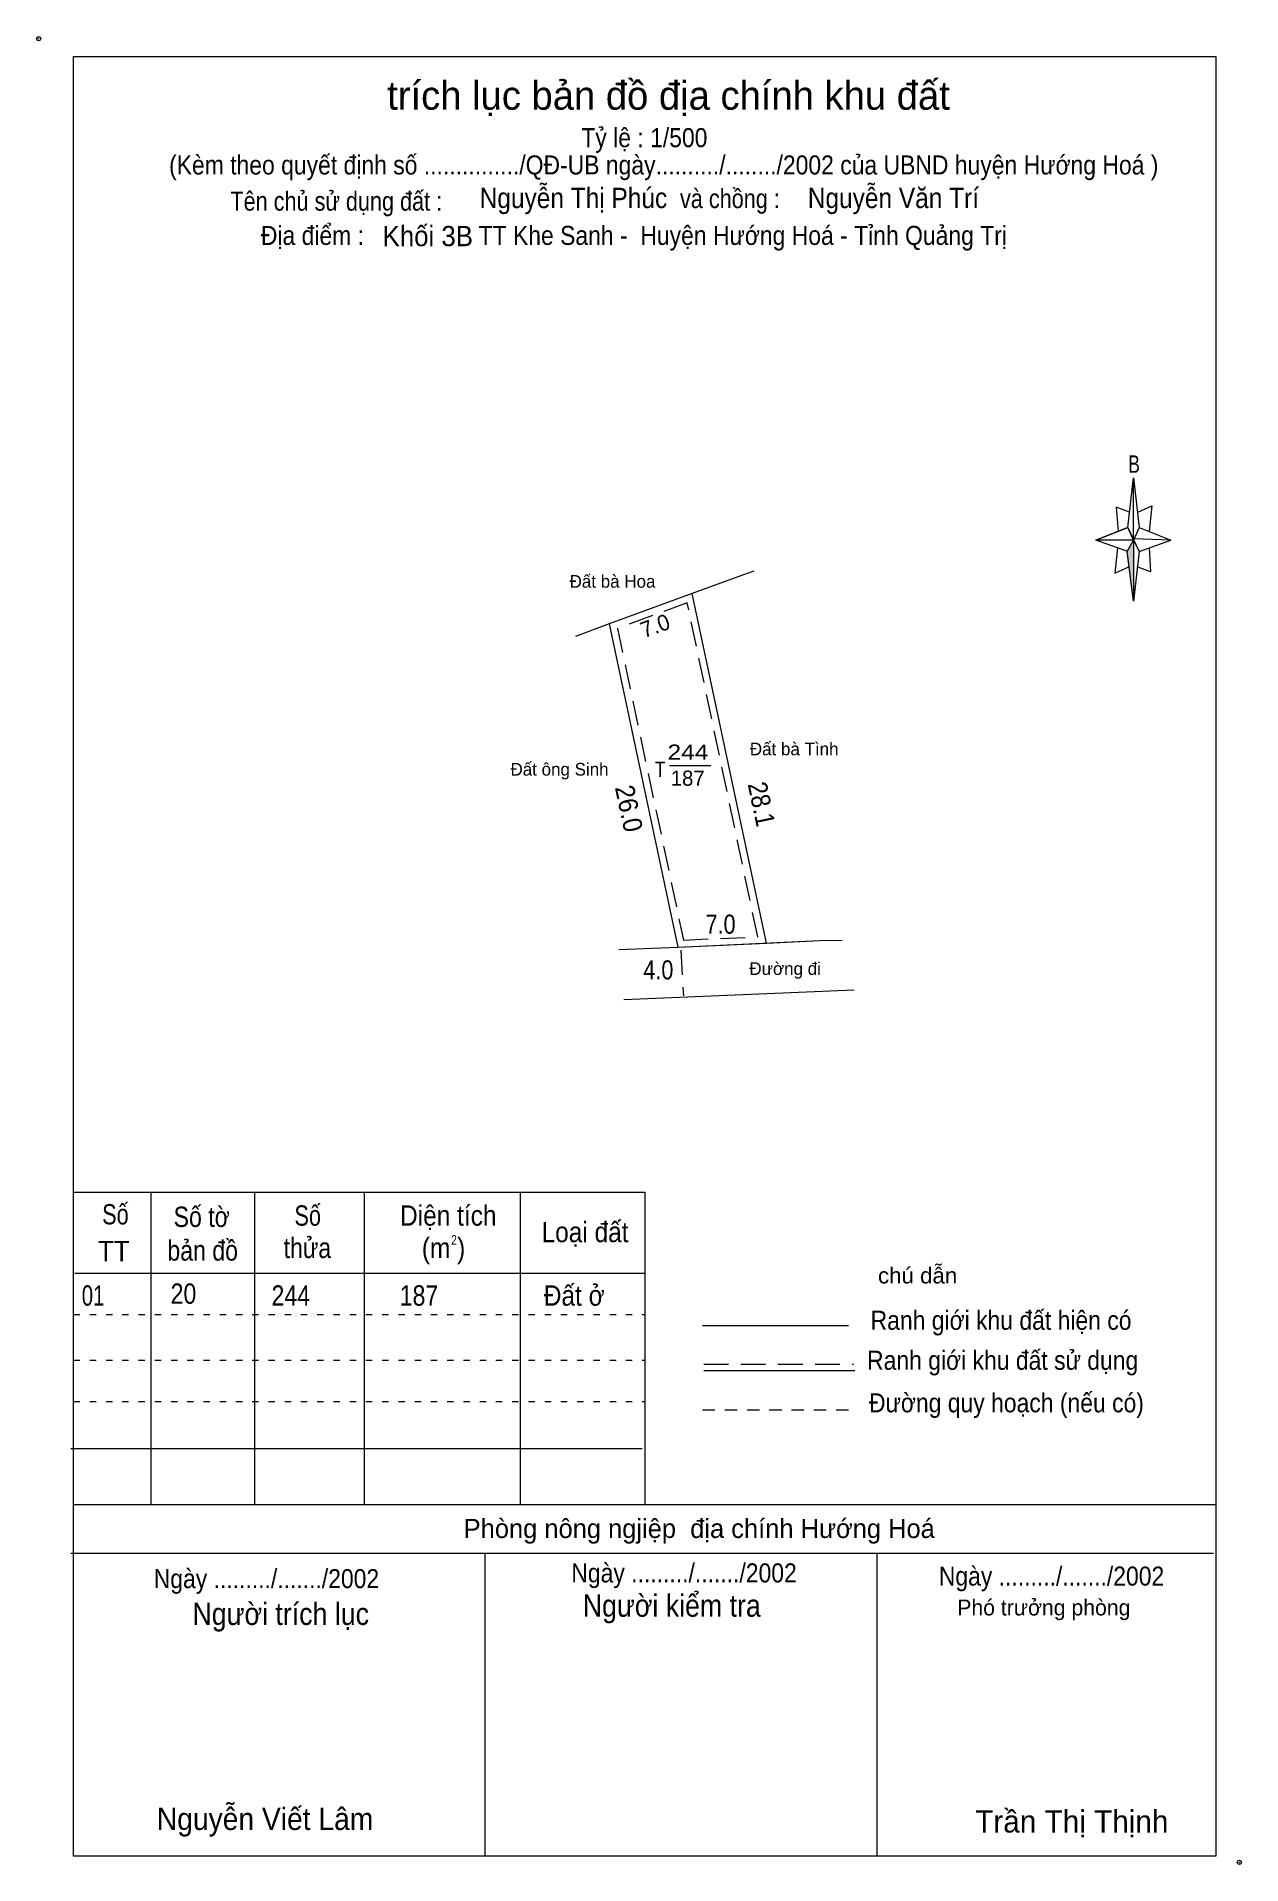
# Model space of a CAD drawing. Header units: centimetres. Extents: x 0.4 to 19.4, y 1 to 29.8.
import ezdxf
from ezdxf.enums import TextEntityAlignment as Align

# ---------------------------------------------------------------- set-up
doc = ezdxf.new("R2010")
doc.units = ezdxf.units.CM
doc.header["$LTSCALE"] = 0.13
doc.header["$PDMODE"] = 32
doc.header["$PDSIZE"] = 0.065
for name, pattern in [('DOTTED', [1.5, 0.3, -1.2]), ('MEDIUM_DASHED', [4.5, 3, -1.5]), ('SHORT_DASHED', [2.7, 1.5, -1.2])]:
    doc.linetypes.add(name, pattern=pattern)
for name, color, linetype, lineweight in [('1', 7, 'Continuous', 13), ('22', 7, 'Continuous', 13), ('30', 7, 'Continuous', 13), ('5', 7, 'Continuous', 13)]:
    doc.layers.add(name, color=color, linetype=linetype, lineweight=lineweight)
doc.layers.add('34', color=7, linetype='Continuous')
doc.layers.add('50', color=7, linetype='Continuous')

msp = doc.modelspace()

# ---------------------------------------------------------------- hatches: boundary and pattern name
at = {"layer": '5'}
msp.add_hatch(color=256, dxfattribs=at).paths.add_polyline_path([(17.7, 21.83), (17.7, 20.87), (17.6, 21.65)])

# ---------------------------------------------------------------- linework, layer by layer
at = {"layer": '1'}
for p, q in [((11.54, 21.28), (10.75, 20.99)), ((11.92, 15.48), (10.75, 20.99)), ((10.52, 15.42), (12.76, 15.52))]:
    msp.add_line(p, q, dxfattribs=at)
at = {"layer": '1', "linetype": 'MEDIUM_DASHED'}
for p, q in [((11.78, 15.58), (10.67, 20.84)), ((10.61, 15.53), (11.78, 15.58)), ((10.57, 15.37), (10.61, 14.65))]:
    msp.add_line(p, q, dxfattribs=at)
at = {"layer": '1', "linetype": 'DOTTED'}
for p, q in [((1, 9.63), (10, 9.63)), ((1, 8.91), (10, 8.91)), ((1, 8.26), (10, 8.26))]:
    msp.add_line(p, q, dxfattribs=at)
at = {"layer": '1'}
for points in [[(10.75, 20.99), (9.44, 20.51), (10.52, 15.42)], [(10.52, 15.42), (11.92, 15.48), (12.76, 15.52)]]:
    msp.add_lwpolyline(points, dxfattribs=at)
at = {"layer": '1', "linetype": 'MEDIUM_DASHED'}
msp.add_lwpolyline([(10.67, 20.84), (9.57, 20.44), (10.61, 15.53)], dxfattribs=at)
at = {"layer": '22'}
for p, q in [((11.72, 21.34), (11.54, 21.28)), ((9.44, 20.51), (8.91, 20.31)), ((9.59, 15.38), (10.52, 15.42)), ((12.76, 15.52), (13.11, 15.53)), ((13.3, 14.74), (9.67, 14.59))]:
    msp.add_line(p, q, dxfattribs=at)
at = {"layer": '30'}
msp.add_line((10.39, 18.28), (11.04, 18.28), dxfattribs=at)
at = {"layer": '5'}
for p, q in [((17.61, 22.03), (17.7, 22.81)), ((17.79, 22.03), (18.29, 21.83)), ((17.61, 21.65), (17.11, 21.83)), ((17.79, 21.65), (17.7, 20.87)), ((17.95, 21.71), (17.97, 21.33)), ((17.97, 21.33), (17.76, 21.41)), ((1, 11.56), (10, 11.56)), ((2.22, 11.56), (2.22, 6.64)), ((3.85, 11.56), (3.85, 6.64)), ((5.58, 11.56), (5.58, 6.64)), ((8.04, 11.56), (8.04, 6.64)), ((10, 11.56), (10, 6.64)), ((1.02, 10.28), (10, 10.28)), ((10.91, 9.46), (13.21, 9.46)), ((10.93, 8.75), (13.31, 8.75)), ((0.96, 7.52), (9.96, 7.52)), ((1, 6.64), (19, 6.64)), ((0.96, 5.87), (18.96, 5.87)), ((7.48, 5.87), (7.48, 1.1)), ((13.66, 5.87), (13.66, 1.1))]:
    msp.add_line(p, q, dxfattribs=at)
at = {"layer": '5', "linetype": 'MEDIUM_DASHED'}
msp.add_line((10.93, 8.85), (13.29, 8.85), dxfattribs=at)
at = {"layer": '5', "linetype": 'SHORT_DASHED'}
msp.add_line((10.91, 8.13), (13.29, 8.13), dxfattribs=at)
at = {"layer": '5'}
for points in [[(1, 29.45), (19, 29.45), (19, 1.1), (1, 1.1)], [(17.7, 22.81), (17.79, 22.03), (17.7, 21.83)], [(17.7, 21.83), (17.11, 21.83), (17.61, 22.03), (17.79, 21.65), (18.29, 21.83), (17.7, 21.85)], [(17.7, 21.83), (17.7, 20.87), (17.6, 21.65)]]:
    msp.add_lwpolyline(points, close=True, dxfattribs=at)
for points in [[(17.64, 22.27), (17.43, 22.35), (17.46, 21.97)], [(17.77, 22.27), (17.99, 22.37), (17.95, 21.97)], [(17.7, 21.83), (17.61, 22.03), (17.11, 21.83)], [(17.45, 21.71), (17.41, 21.31), (17.63, 21.41)], [(17.7, 21.83), (17.79, 21.65), (18.29, 21.83)]]:
    msp.add_lwpolyline(points, dxfattribs=at)
for p in [(0.45, 29.73), (19.37, 1)]:
    msp.add_point(p, dxfattribs=at)

# ---------------------------------------------------------------- texts
at = {"layer": '1'}
for s, p in [('Đất bà Hoa ', (9.53, 21.08)), ('Đất bà Tình', (12.355, 18.44)), ('Đất ông Sinh ', (8.695, 18.12)), ('Đường đi ', (12.25, 14.98))]:
    msp.add_text(s, height=0.2, dxfattribs=at).set_placement(p, align=Align.CENTER)
for s, rotation, width, p in [('26.0', 281.979, 0.95, (9.606, 17.571)), ('28.1', 281.988, 0.9, (11.694, 17.641))]:
    msp.add_text(s, height=0.3, rotation=rotation, dxfattribs=dict(at, width=width)).set_placement(p, align=Align.CENTER)
for s, height, width, p in [('7.0', 0.3, 0.85, (11.195, 15.63)), ('4.0', 0.3, 0.85, (10.215, 14.91)), ('2', 0.15, 0.8, (6.995, 10.73))]:
    msp.add_text(s, height=height, dxfattribs=dict(at, width=width)).set_placement(p, align=Align.CENTER)
at = {"layer": '30'}
for s, width, p in [('244', 1.2, (10.36, 18.37)), ('T', 0.85, (10.16, 18.1))]:
    msp.add_text(s, height=0.24, dxfattribs=dict(at, width=width)).set_placement(p)
msp.add_text('187', height=0.24, dxfattribs=at).set_placement((10.41, 17.96))
at = {"layer": '34'}
for s, width, p in [('Nguyễn Thị Phúc ', 0.9, (7.4, 27.06)), ('Nguyễn Văn Trí ', 0.9, (12.57, 27.06)), ('Khối 3B', 0.95, (5.87, 26.46))]:
    msp.add_text(s, height=0.32, dxfattribs=dict(at, width=width)).set_placement(p)
at = {"layer": '5'}
for s, height, p in [('trích lục bản đồ địa chính khu đất', 0.45, (10.375, 28.61)), ('Phòng nông ngjiệp  địa chính Hướng Hoá ', 0.3, (10.915, 6.11)), ('Phó trưởng phòng ', 0.25, (16.335, 4.89)), ('Trần Thị Thịnh', 0.35, (16.73, 1.47))]:
    msp.add_text(s, height=height, dxfattribs=at).set_placement(p, align=Align.CENTER)
for s, height, width, p in [('Tỷ lệ : 1/500', 0.3, 0.9, (9.995, 28.02)), ('(Kèm theo quyết định số .............../QĐ-UB ngày........../......../2002 của UBND huyện Hướng Hoá )', 0.3, 0.9, (10.3, 27.59)), ('và chồng : ', 0.3, 0.85, (11.39, 27.06)), ('Tên chủ sử dụng đất :', 0.3, 0.85, (5.14, 27.02)), ('Địa điểm :                  TT Khe Sanh -  Huyện Hướng Hoá - Tỉnh Quảng Trị ', 0.3, 0.9, (9.88, 26.48)), ('B', 0.276, 0.75, (17.71, 22.89)), ('Số', 0.32, 0.8, (1.66, 11.05)), ('Số tờ', 0.32, 0.85, (3.02, 11.01)), ('Số', 0.32, 0.8, (4.69, 11.03)), ('Diện tích', 0.32, 0.9, (6.905, 11.03)), ('Loại đất', 0.32, 0.9, (9.06, 10.77)), ('TT', 0.32, 0.95, (1.635, 10.47)), ('bản đồ', 0.32, 0.85, (3.035, 10.48)), ('thửa', 0.32, 0.85, (4.685, 10.52)), ('(m )', 0.32, 0.9, (6.83, 10.52)), ('chú dẫn', 0.25, 1.05, (14.3, 10.12)), ('Ranh giới khu đất hiện có ', 0.3, 0.9, (15.665, 9.39)), ('Ranh giới khu đất sử dụng', 0.3, 0.9, (15.64, 8.76)), ('Đường quy hoạch (nếu có)', 0.3, 0.9, (15.7, 8.09)), ('Ngày ........./......./2002', 0.3, 0.9, (4.04, 5.32)), ('Ngày ........./......./2002', 0.3, 0.9, (10.62, 5.41)), ('Ngày ........./......./2002', 0.3, 0.9, (16.41, 5.36)), ('Người kiểm tra ', 0.35, 0.9, (10.485, 4.87)), ('Người trích lục', 0.35, 0.9, (4.265, 4.74)), ('Nguyễn Viết Lâm ', 0.35, 0.95, (4.08, 1.51))]:
    msp.add_text(s, height=height, dxfattribs=dict(at, width=width)).set_placement(p, align=Align.CENTER)
at = {"layer": '50'}
msp.add_text('7.0', height=0.25, rotation=20.093, dxfattribs=at).set_placement((10.207, 20.363), align=Align.CENTER)
for s, width, p in [('01', 0.75, (1.13, 9.77)), ('20', 0.85, (2.53, 9.8)), ('244', 0.85, (4.12, 9.77)), ('187', 0.85, (6.14, 9.77)), ('Đất ở ', 0.9, (8.41, 9.77))]:
    msp.add_text(s, height=0.32, dxfattribs=dict(at, width=width)).set_placement(p)

doc.saveas('drawing.dxf')
